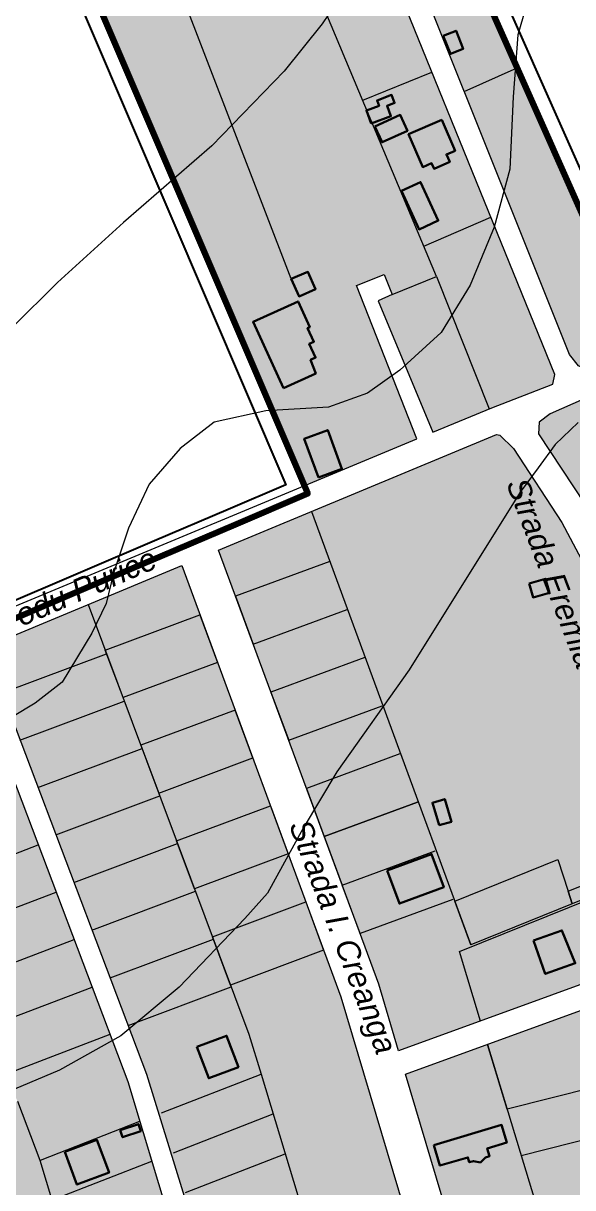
# Model space of a CAD drawing. Header units: metres. Extents: x 783184 to 1587399, y 282652 to 580595.
# Drawn here: x 786883.3 to 787048.6, y 290249.2 to 290599.4 of the extents above; entities that cross this region are included whole.
import ezdxf

# ---------------------------------------------------------------- set-up
doc = ezdxf.new("R2010")
doc.units = ezdxf.units.M
doc.header["$LTSCALE"] = 0.5
for name, color, linetype in [('cladiri', 18, 'CONTINUOUS'), ('curbe  de nivelI', 7, 'CONTINUOUS'), ('denumire strazi', 3, 'CONTINUOUS'), ('Limita intravilan existent', 1, 'CONTINUOUS'), ('Limita intravilan propus', 5, 'CONTINUOUS'), ('locuinte si functiuni complementare', 51, 'CONTINUOUS'), ('strazi', 7, 'CONTINUOUS')]:
    doc.layers.add(name, color=color, linetype=linetype)
doc.layers.add('Limite proprietati', color=7, linetype='CONTINUOUS', lineweight=5)
doc.styles.add('ARIAL_ITALIC', font='ariali.ttf')

msp = doc.modelspace()

# ---------------------------------------------------------------- hatches: boundary and pattern name
at = {"layer": 'cladiri', "lineweight": 30}
h = msp.add_hatch(color=256, dxfattribs=at)
h.paths.add_polyline_path([(786974.87954, 290477.04143), (786967.81027, 290474.43573), (786972.0966, 290462.80688), (786979.16587, 290465.41258)])
h.paths.add_polyline_path([(786969.36196, 290502.95399), (786970.71983, 290503.5778), (786968.81836, 290507.71683), (786969.50171, 290508.03076), (786965.95663, 290515.74752), (786952.45553, 290509.54512), (786961.59675, 290489.64694), (786971.27684, 290494.09397), (786969.75655, 290498.15037), (786971.25293, 290498.83781)])
h.paths.add_polyline_path([(786968.92807, 290524.62481), (786963.90421, 290522.5359), (786966.29473, 290517.21005), (786971.25656, 290519.43718)])
h.paths.add_polyline_path([(786946.12859, 290607.41152), (786941.4702, 290605.45206), (786943.00604, 290601.80076), (786947.66444, 290603.76022)])
h.paths.add_polyline_path([(787009.20972, 290570.29618), (786999.22933, 290565.98394), (787003.48015, 290556.14567), (787006.13665, 290557.29347), (787006.8596, 290555.62025), (787011.5864, 290557.66256), (787010.60361, 290559.93718), (787013.2007, 290561.05931)])
h.paths.add_polyline_path([(787002.82877, 290551.59983), (786997.05743, 290548.9476), (787002.37042, 290537.38638), (787008.14175, 290540.03862)])
h.paths.add_polyline_path([(786996.70885, 290571.82483), (786989.06102, 290568.36913), (786991.21733, 290563.59698), (786998.86517, 290567.05268)])
h.paths.add_polyline_path([(786993.9159, 290571.42564), (786992.7426, 290574.59172), (786994.99833, 290575.42766), (786994.11151, 290577.82068), (786989.73048, 290576.19713), (786990.32878, 290574.58267), (786986.53591, 290573.17709), (786987.99774, 290569.23245)])
for points in [[(787013.47905, 290597.12061), (787009.64858, 290595.61858), (787011.78458, 290590.17137), (787015.61505, 290591.6734)], [(787040.3502, 290432.32627), (787035.4639, 290430.93129), (787036.66349, 290426.72938), (787041.5498, 290428.12436)], [(787010.06732, 290366.0468), (787006.37632, 290364.95663), (787008.37764, 290358.18071), (787012.06864, 290359.27088)], [(787006.12812, 290349.50109), (786992.80516, 290344.57953), (786996.47244, 290334.65198), (787009.7954, 290339.57355)], [(786944.4557, 290294.88825), (786935.57498, 290291.52236), (786939.13922, 290282.11828), (786948.01994, 290285.48417)]]:
    msp.add_hatch(color=256, dxfattribs=at).paths.add_polyline_path(points)
h = msp.add_hatch(color=256, dxfattribs=at)
h.paths.add_polyline_path([(787045.32537, 290326.56311), (787036.74603, 290323.52521), (787040.29637, 290313.49866), (787049.31554, 290316.69229)])
h.paths.add_polyline_path([(787059.39881, 290328.57031), (787050.2529, 290325.68473), (787052.95397, 290317.12361), (787062.09988, 290320.00918)])
h.paths.add_polyline_path([(787053.50121, 290335.33503), (787049.33036, 290333.63034), (787050.52319, 290330.71184), (787054.69405, 290332.41653)])
h.paths.add_polyline_path([(787068.89801, 290341.48017), (787063.66557, 290339.51025), (787064.84045, 290336.38955), (787070.0729, 290338.35948)])
h.paths.add_polyline_path([(787068.47638, 290334.19907), (787062.13897, 290332.24054), (787065.38056, 290321.75137), (787071.71797, 290323.7099)])
h.paths.add_polyline_path([(787080.60823, 290339.45998), (787071.17744, 290336.02781), (787074.88254, 290325.84705), (787084.31333, 290329.27921)])
h.paths.add_polyline_path([(787090.79266, 290343.73487), (787082.75924, 290341.44641), (787085.92308, 290330.34009), (787093.95649, 290332.62856)])
h.paths.add_polyline_path([(787100.40131, 290348.28051), (787093.61856, 290345.67974), (787094.1818, 290344.06886), (787098.65842, 290331.26565), (787102.7115, 290332.6828), (787101.71052, 290335.54561), (787104.86186, 290336.64747)])
h.paths.add_polyline_path([(787093.75325, 290369.95862), (787092.89252, 290369.39363), (787091.35166, 290371.74104), (787087.54238, 290369.24061), (787092.25075, 290362.06765), (787096.92077, 290365.13308)])
h.paths.add_polyline_path([(787064.22701, 290389.70959), (787057.30051, 290387.43158), (787059.88897, 290379.56112), (787066.81547, 290381.83913)])
h = msp.add_hatch(color=256, dxfattribs=at)
h.paths.add_polyline_path([(786905.49608, 290263.58013), (786895.81468, 290259.9831), (786899.46663, 290250.15386), (786909.14804, 290253.75089)])
h.paths.add_polyline_path([(786918.68173, 290266.18612), (786917.9765, 290268.30302), (786912.52426, 290266.48665), (786913.22949, 290264.36975)])
at = {"layer": 'cladiri', "linetype": 'ByBlock', "lineweight": 30}
h = msp.add_hatch(color=0, dxfattribs=at)
h.dxf.hatch_style = 1
h.paths.add_polyline_path([(787006.80049, 290262.00375), (787008.64383, 290255.82276), (787017.02889, 290258.32341), (787018.71764, 290257.20958), (787020.81915, 290256.80427), (787023.37617, 290259.34297), (787022.87978, 290261.00747), (787028.75034, 290262.75823), (787027.16421, 290268.07676)])
at = {"layer": 'locuinte si functiuni complementare', "lineweight": 30}
h = msp.add_hatch(color=256, dxfattribs=at)
h.paths.add_polyline_path([(787047.55964, 290499.81126), (787050.34336, 290496.36117), (787054.57431, 290494.35876), (787165.54887, 290540.27314), (787163.419, 290545.73), (787145.034, 290537.325), (787146.662, 290533.153), (787122.089, 290522.866), (787091.739, 290510.16), (787069.629, 290500.904), (786998.314, 290661.663), (786984.89882, 290656.55143)])
h.paths.add_polyline_path([(786978.06669, 290653.94818), (786976.027, 290653.171), (786950.612, 290643.093), (786924.376, 290632.993), (786898.287, 290622.951), (786967.89108, 290460.3128), (787001.69158, 290474.38591), (786983.51536, 290520.48457), (786991.8585, 290523.80414), (786994.22638, 290517.85291), (786990.07, 290515.88506), (787006.46304, 290476.37255), (787024.19817, 290483.75671), (787042.57554, 290490.83572), (787043.20501, 290493.70946)])
h = msp.add_hatch(color=256, dxfattribs=at)
h.paths.add_polyline_path([(787166.80017, 290537.06726), (787147.33359, 290528.48947), (787159.38825, 290492.20021), (787159.89925, 290492.41728), (787180.76974, 290501.55833), (787179.759, 290503.866)])
h.paths.add_polyline_path([(787147.33359, 290528.48947), (787094.25014, 290505.09868), (787106.73936, 290469.57606), (787122.0924, 290476.35773), (787159.38825, 290492.20021)])
h.paths.add_polyline_path([(787094.25014, 290505.09868), (787041.76516, 290481.9716), (787038.43873, 290479.4233), (787038.23568, 290475.90828), (787055.80226, 290449.34423), (787059.94933, 290448.90821), (787068.97717, 290452.89594), (787106.73936, 290469.57606)])
h = msp.add_hatch(color=256, dxfattribs=at)
h.paths.add_polyline_path([(787133.06143, 290340.13907), (787131.9147, 290341.86226), (787121.13649, 290348.44488), (787110.12277, 290356.80335), (787105.68957, 290362.12238), (787097.8345, 290368.07321), (787083.99462, 290383.70586), (787070.9444, 290404.34165), (787057.89418, 290425.4897), (787045.31498, 290449.21616), (787030.74085, 290471.49974), (787026.6817, 290475.55518), (787025.62814, 290475.68637), (786970.03708, 290452.54059), (787013.1023, 290335.34995), (787044.11796, 290347.89819), (787047.18796, 290338.38819), (787089.00796, 290355.30819), (787090.23796, 290351.49819), (787048.41796, 290334.55819), (787017.92796, 290322.21819), (787013.09796, 290335.34819), (787013.1023, 290335.34995), (786986.15641, 290408.67608), (786957.82172, 290398.22002), (786963.15664, 290383.76303), (786990.24133, 290310.3667), (786996.22105, 290290.31083)])
h.paths.add_polyline_path([(787090.23796, 290351.49819), (787089.00796, 290355.30819), (787047.18796, 290338.38819), (787048.41796, 290334.55819)], flags=16)
h.paths.add_polyline_path([(787044.11796, 290347.89819), (787013.1023, 290335.34995), (787017.92796, 290322.21819), (787048.41796, 290334.55819), (787047.18796, 290338.38819)], flags=16)
h = msp.add_hatch(color=256, dxfattribs=at)
h.paths.add_polyline_path([(786986.15641, 290408.67608), (786980.85142, 290423.1122), (786952.49715, 290412.649), (786957.82172, 290398.22002)])
h.paths.add_polyline_path([(786980.85142, 290423.1122), (786975.55675, 290437.52025), (786947.18298, 290427.04977), (786952.49715, 290412.649)])
h.paths.add_polyline_path([(786970.03708, 290452.54059), (786942.0729, 290440.89748), (786947.18298, 290427.04977), (786975.55675, 290437.52025)])
at = {"layer": 'locuinte si functiuni complementare', "linetype": 'ByBlock', "lineweight": 5}
for points in [[(786930.98601, 290436.28136), (786871.79918, 290411.63844), (786920.43711, 290283.33956), (786962.91405, 290145.752), (787022.32378, 290160.76421), (786978.85092, 290306.57131)], [(786888.37227, 290257.44957), (786881.5631, 290275.17277), (786860.45253, 290266.85303), (786867.44151, 290249.19992), (786902.93832, 290130.59678), (786924.88371, 290136.14214)]]:
    msp.add_hatch(color=51, dxfattribs=at).paths.add_polyline_path(points)
h = msp.add_hatch(color=51, dxfattribs=at)
h.paths.add_polyline_path([(786866.25725, 290409.33101), (786835.01733, 290396.32402), (786840.26093, 290382.67575), (786871.82511, 290394.6319)])
h.paths.add_polyline_path([(786871.82511, 290394.6319), (786840.26093, 290382.67575), (786840.93126, 290380.93099), (786845.67636, 290368.58024), (786877.11717, 290380.66087)])
h.paths.add_polyline_path([(786877.11717, 290380.66087), (786845.67636, 290368.58024), (786846.73043, 290365.83667), (786851.10255, 290354.45674), (786882.4767, 290366.51175)])
h.paths.add_polyline_path([(786887.85039, 290352.32523), (786882.4767, 290366.51175), (786851.10255, 290354.45674), (786852.5296, 290350.74235), (786856.54308, 290340.2959)])
h.paths.add_polyline_path([(786887.85039, 290352.32523), (786856.54308, 290340.2959), (786858.32877, 290335.64803), (786861.99079, 290326.11638), (786893.23117, 290338.12)])
h.paths.add_polyline_path([(786893.23117, 290338.12), (786861.99079, 290326.11638), (786864.12795, 290320.55371), (786867.45284, 290311.89953), (786898.62612, 290323.87736)])
h.paths.add_polyline_path([(786898.62612, 290323.87736), (786867.45284, 290311.89953), (786869.92712, 290305.45938), (786872.92206, 290297.66402), (786904.08426, 290309.46791)])
h.paths.add_polyline_path([(786904.08426, 290309.46791), (786872.92206, 290297.66402), (786875.72629, 290290.36506), (786878.40205, 290283.40048), (786909.44081, 290295.32663)])
h.paths.add_polyline_path([(786914.86412, 290281.00912), (786909.44081, 290295.32663), (786878.40205, 290283.40048), (786881.5631, 290275.17277), (786888.37227, 290257.44957), (786918.42953, 290269.16538)])
h.paths.add_polyline_path([(786922.03514, 290257.18808), (786918.42953, 290269.16538), (786888.37227, 290257.44957), (786891.97725, 290245.4722)])
h.paths.add_polyline_path([(786922.03514, 290257.18808), (786891.97725, 290245.4722), (786895.58014, 290233.50178), (786925.63829, 290245.21898)])
h.paths.add_polyline_path([(786925.63829, 290245.21898), (786895.58014, 290233.50178), (786899.18002, 290221.54137), (786929.23917, 290233.25739)])
h.paths.add_polyline_path([(786929.23917, 290233.25739), (786899.18002, 290221.54137), (786902.77753, 290209.58882), (786932.83731, 290221.30491)])
h.paths.add_polyline_path([(786932.83731, 290221.30491), (786902.77753, 290209.58882), (786906.37278, 290197.64377), (786936.43299, 290209.36063)])
h.paths.add_polyline_path([(786936.43299, 290209.36063), (786906.37278, 290197.64377), (786909.96573, 290185.70638), (786940.02656, 290197.42331)])
h.paths.add_polyline_path([(786940.02657, 290197.42329), (786909.96574, 290185.70635), (786913.55605, 290173.77772), (786943.61751, 290185.49473)])
h.paths.add_polyline_path([(786943.61751, 290185.49473), (786913.55605, 290173.77772), (786917.14388, 290161.85731), (786947.20587, 290173.57474)])
h.paths.add_polyline_path([(786947.20587, 290173.57474), (786917.14388, 290161.85731), (786920.72974, 290149.9435), (786950.79225, 290161.66135)])
h.paths.add_polyline_path([(786950.79225, 290161.66135), (786920.72974, 290149.9435), (786924.88371, 290136.14214), (786956.0999, 290144.03014)])
at = {"layer": 'locuinte si functiuni complementare', "lineweight": 30}
msp.add_hatch(color=256, dxfattribs=at).paths.add_polyline_path([(787055.63516, 290279.5355), (787061.37146, 290281.27271), (787090.06667, 290186.52096), (787090.50408, 290186.66286), (787131.55079, 290196.83253), (787141.27773, 290198.13656), (787151.93335, 290200.89515), (787154.09454, 290202.17582), (787152.62462, 290215.10484), (787147.61969, 290228.15823), (787142.57853, 290241.30609), (787137.46076, 290254.64782), (787132.22878, 290268.29634), (787126.93386, 290282.10904), (787110.77649, 290324.25829), (786998.30976, 290283.30533), (787033.59453, 290164.96093), (787034.35966, 290165.27636), (787055.32731, 290175.2508), (787084.36099, 290184.66992)])

# ---------------------------------------------------------------- linework, layer by layer
at = {"layer": 'cladiri', "lineweight": 30}
for points in [[(787009.64858, 290595.61858), (787011.78458, 290590.17137), (787015.61505, 290591.6734), (787013.47905, 290597.12061), (787009.64858, 290595.61858)], [(786987.99774, 290569.23245), (786993.9159, 290571.42564), (786992.7426, 290574.59172), (786994.99833, 290575.42766), (786994.11151, 290577.82068), (786989.73048, 290576.19713), (786990.32878, 290574.58267), (786986.53591, 290573.17709), (786987.99774, 290569.23245)], [(786989.06102, 290568.36913), (786996.70885, 290571.82483), (786998.86517, 290567.05268), (786991.21733, 290563.59698), (786989.06102, 290568.36913)], [(787009.20972, 290570.29618), (787013.2007, 290561.05931), (787010.60361, 290559.93718), (787011.5864, 290557.66256), (787006.8596, 290555.62025), (787006.13665, 290557.29347), (787003.48015, 290556.14567), (786999.22933, 290565.98394), (787009.20972, 290570.29618)], [(786997.05743, 290548.9476), (787002.37042, 290537.38638), (787008.14175, 290540.03862), (787002.82877, 290551.59983), (786997.05743, 290548.9476)], [(786963.90421, 290522.5359), (786966.29473, 290517.21005), (786971.25656, 290519.43718), (786968.92807, 290524.62481), (786963.90421, 290522.5359)], [(786961.59675, 290489.64694), (786952.45553, 290509.54512), (786965.95663, 290515.74752), (786969.50171, 290508.03076), (786968.81836, 290507.71683), (786970.71983, 290503.5778), (786969.36196, 290502.95399), (786971.25293, 290498.83781), (786969.75655, 290498.15037), (786971.27684, 290494.09397), (786961.59675, 290489.64694)], [(786972.0966, 290462.80688), (786967.81027, 290474.43573), (786974.87954, 290477.04143), (786979.16587, 290465.41258), (786972.0966, 290462.80688)], [(787035.4639, 290430.93129), (787040.3502, 290432.32627), (787041.5498, 290428.12436), (787036.66349, 290426.72938), (787035.4639, 290430.93129)], [(787008.37764, 290358.18071), (787006.37632, 290364.95663), (787010.06732, 290366.0468), (787012.06864, 290359.27088), (787008.37764, 290358.18071)], [(786992.80516, 290344.57953), (787006.12812, 290349.50109), (787009.7954, 290339.57355), (786996.47244, 290334.65198), (786992.80516, 290344.57953)], [(787036.74603, 290323.52521), (787040.29637, 290313.49866), (787049.31554, 290316.69229), (787045.32537, 290326.56311), (787036.74603, 290323.52521)], [(786935.57498, 290291.52236), (786944.4557, 290294.88825), (786948.01994, 290285.48417), (786939.13922, 290282.11828), (786935.57498, 290291.52236)], [(786912.52426, 290266.48665), (786917.9765, 290268.30302), (786918.68173, 290266.18612), (786913.22949, 290264.36975), (786912.52426, 290266.48665)], [(786895.81468, 290259.9831), (786905.49608, 290263.58013), (786909.14804, 290253.75089), (786899.46663, 290250.15386), (786895.81468, 290259.9831)]]:
    msp.add_lwpolyline(points, dxfattribs=at)
at = {"layer": 'cladiri', "color": 0, "linetype": 'ByBlock', "lineweight": 30}
msp.add_lwpolyline([(787006.80049, 290262.00375), (787027.16421, 290268.07676), (787028.75034, 290262.75823), (787022.87978, 290261.00747), (787023.57368, 290258.68072), (787022.33795, 290258.31219), (787020.81915, 290256.80427), (787018.71764, 290257.20958), (787017.47186, 290256.83806), (787017.02889, 290258.32341), (787008.64383, 290255.82276), (787006.80049, 290262.00375)], dxfattribs=at)
at = {"layer": 'curbe  de nivelI', "color": 21, "lineweight": 5}
for points in [[(787037.55574, 290614.99448), (787032.07895, 290595.93721), (787030.65906, 290577.28547), (787029.6478, 290555.45448), (787024.98243, 290538.01913), (787017.68004, 290520.58381), (787008.95777, 290506.39224), (786996.5843, 290495.03901), (786986.84779, 290488.14595), (786975.08286, 290483.8885), (786956.32382, 290482.82601), (786940.70481, 290479.3795), (786930.56265, 290471.47278), (786921.23185, 290460.72772), (786914.9437, 290447.54985), (786910.48109, 290433.96649), (786908.22323, 290424.90822), (786903.96351, 290415.98779), (786895.03835, 290401.18801), (786886.92461, 290394.9032), (786872.72555, 290386.38827)], [(786982.76201, 290613.37956), (786973.1839, 290599.1973), (786961.83211, 290585.01501), (786940.0883, 290562.53852), (786913.48249, 290539.49231), (786893.61679, 290521.40988), (786880.13649, 290507.93673)], [(787050.22999, 290479.31379), (787043.29823, 290472.66282), (787038.12253, 290465.64235), (787032.71041, 290458.39041), (786999.34559, 290404.90554), (786977.60678, 290374.27663), (786967.52876, 290357.28588), (786956.74293, 290337.79296), (786949.94635, 290330.11392), (786930.25592, 290309.49368), (786912.67351, 290294.874), (786894.20454, 290284.53687), (786867.11454, 290273.13826)]]:
    msp.add_lwpolyline(points, dxfattribs=at)
at = {"layer": 'Limita intravilan existent', "color": 0, "lineweight": 50}
for points in [[(787341.985, 290627.369), (787345.775, 290579.767), (787179.759, 290503.866), (787163.419, 290545.73), (787145.034, 290537.325), (787146.662, 290533.153), (787122.089, 290522.866), (787091.739, 290510.16), (787069.629, 290500.904), (787069.629, 290500.904), (787069.629, 290500.904), (787069.629, 290500.904), (787069.629, 290500.904), (786998.314, 290661.663)], [(786898.287, 290622.951), (786968.904, 290457.946), (786946.921, 290448.565), (786924.809, 290439.129), (786902.515, 290429.647), (786877.321, 290418.896)]]:
    msp.add_lwpolyline(points, dxfattribs=at)
at = {"layer": 'Limita intravilan propus', "color": 0, "lineweight": 25}
for points in [[(787337.00082, 290626.97157), (787340.51299, 290582.85904), (787182.4927, 290510.6136), (787166.15274, 290552.4775), (787138.65879, 290539.9082), (787140.2303, 290535.88095), (787120.15821, 290527.47816), (787089.80814, 290514.77213), (787072.21421, 290507.40671), (787000.96258, 290668.02285)], [(787337.00082, 290626.97157), (787340.51299, 290582.85904), (787182.4927, 290510.6136), (787166.15274, 290552.4775), (787138.65879, 290539.9082), (787140.2303, 290535.88095), (787120.15821, 290527.47816), (787089.80814, 290514.77213), (787072.21421, 290507.40671), (787000.96258, 290668.02285)], [(786891.64895, 290625.75353), (786962.33797, 290460.58025), (786944.95853, 290453.16377), (786922.8493, 290443.72895), (786900.55531, 290434.24696), (786875.35857, 290423.49479)], [(786891.64895, 290625.75353), (786962.33797, 290460.58025), (786944.95853, 290453.16377), (786922.8493, 290443.72895), (786900.55531, 290434.24696), (786875.35857, 290423.49479)]]:
    msp.add_lwpolyline(points, dxfattribs=at)
at = {"layer": 'Limita intravilan propus', "color": 0, "lineweight": 50}
for points in [[(787341.985, 290627.369), (787345.775, 290579.767), (787179.759, 290503.866), (787163.419, 290545.73), (787145.034, 290537.325), (787146.662, 290533.153), (787122.089, 290522.866), (787091.739, 290510.16), (787069.629, 290500.904), (786998.314, 290661.663)], [(786898.287, 290622.951), (786968.904, 290457.946), (786946.921, 290448.565), (786924.809, 290439.129), (786902.515, 290429.647), (786877.321, 290418.896)]]:
    msp.add_lwpolyline(points, dxfattribs=at)
at = {"layer": 'Limita intravilan propus', "color": 1, "lineweight": 211}
for points in [[(787341.985, 290627.369), (787345.775, 290579.767), (787179.759, 290503.866), (787163.419, 290545.73), (787145.034, 290537.325), (787146.662, 290533.153), (787122.089, 290522.866), (787091.739, 290510.16), (787069.629, 290500.904), (786998.314, 290661.663)], [(787341.985, 290627.369), (787345.775, 290579.767), (787179.759, 290503.866), (787163.419, 290545.73), (787145.034, 290537.325), (787146.662, 290533.153), (787122.089, 290522.866), (787091.739, 290510.16), (787069.629, 290500.904), (786998.314, 290661.663)], [(786898.287, 290622.951), (786968.904, 290457.946), (786946.921, 290448.565), (786924.809, 290439.129), (786902.515, 290429.647), (786877.321, 290418.896)], [(786898.287, 290622.951), (786968.904, 290457.946), (786946.921, 290448.565), (786924.809, 290439.129), (786902.515, 290429.647), (786877.321, 290418.896)]]:
    msp.add_lwpolyline(points, dxfattribs=at)
at = {"layer": 'Limite proprietati', "color": 0, "linetype": 'ByBlock', "lineweight": 5}
for p, q in [((786876.96664, 290398.00753), (786908.40337, 290409.76924)), ((786882.35481, 290383.79443), (786913.72937, 290395.52954)), ((786887.75007, 290369.56263), (786919.06137, 290381.27409)), ((786893.15241, 290355.31213), (786924.40039, 290366.9999)), ((786856.54503, 290340.29664), (786887.86582, 290352.33116)), ((786898.57248, 290341.01487), (786929.75757, 290352.6782)), ((786861.99321, 290326.11731), (786893.23117, 290338.12)), ((786904.00319, 290326.68956), (786935.12396, 290338.32975)), ((786867.45284, 290311.89953), (786898.62612, 290323.87736)), ((786909.44098, 290312.34555), (786940.49775, 290323.9618)), ((786872.92544, 290297.66531), (786904.08426, 290309.46791)), ((786914.89296, 290297.96414), (786945.88607, 290309.55658)), ((786878.4059, 290283.40196), (786909.44081, 290295.32663))]:
    msp.add_line(p, q, dxfattribs=at)
at = {"layer": 'Limite proprietati', "color": 0, "lineweight": 5}
msp.add_line((787033.08767, 290258.90016), (787059.83731, 290265.65809), dxfattribs=at)
at = {"layer": 'Limite proprietati', "lineweight": 5}
for points in [[(787007.64451, 290523.19172), (786957.00111, 290644.08332)], [(786963.90421, 290522.5359), (786921.77341, 290631.99123)], [(786985.41991, 290576.2444), (787006.21718, 290584.69866)], [(787015.9558, 290578.86531), (787031.90545, 290585.9408)], [(787003.81457, 290532.33422), (787023.95987, 290541.05207)], [(786994.22638, 290517.85291), (787007.64451, 290523.19172), (787023.4576, 290483.44837)]]:
    msp.add_lwpolyline(points, dxfattribs=at)
at = {"layer": 'Limite proprietati', "color": 0, "linetype": 'ByBlock', "lineweight": 5}
for points in [[(786970.03796, 290452.53819), (787017.92796, 290322.21819)], [(786902.86796, 290424.56819), (786951.20796, 290295.32819), (786954.83416, 290283.35226), (786994.11129, 290153.63522)], [(787022.97211, 290292.28573), (787054.09785, 290189.52168), (787058.69471, 290176.34325)], [(786881.5631, 290275.17277), (786888.37227, 290257.44957), (786924.88371, 290136.14214)]]:
    msp.add_lwpolyline(points, dxfattribs=at)
at = {"layer": 'Limite proprietati', "color": 0, "lineweight": 5}
for points in [[(786975.51165, 290437.50361), (786947.18298, 290427.04977), (786952.49715, 290412.649), (786980.78039, 290423.08599)], [(786986.03956, 290408.63296), (786957.82172, 290398.22002), (786963.15664, 290383.76303), (786991.29657, 290394.14722)], [(786996.5887, 290379.64233), (786968.50198, 290369.27778), (786973.85768, 290354.76448), (787001.87865, 290365.10473), (787001.87864, 290365.10476)], [(787001.87118, 290365.10197), (787001.87116, 290365.10201), (786973.85768, 290354.76448), (786979.22377, 290340.22298), (787007.17886, 290350.53894)], [(787012.50392, 290335.89704), (786984.61757, 290325.60644), (786979.22377, 290340.22299), (787007.17886, 290350.53894)], [(786924.95853, 290271.70847), (786954.83416, 290283.35226)], [(786888.55208, 290257.51966), (786918.42971, 290269.16545)], [(786928.56606, 290259.72913), (786958.46169, 290271.38093)], [(786932.17059, 290247.75979), (786962.08521, 290259.4186)], [(786892.13661, 290245.53431), (786922.03523, 290257.18812)]]:
    msp.add_lwpolyline(points, dxfattribs=at)
for points in [[(786907.99235, 290410.86782), (786936.43273, 290421.51961), (786941.72383, 290407.18136), (786913.34319, 290396.56607)], [(786918.70189, 290382.23518), (786924.07313, 290367.87695), (786952.32803, 290378.44521), (786947.0208, 290392.82738)], [(786929.45387, 290353.49025), (786957.63518, 290364.03098), (786962.97613, 290349.59012), (786934.85202, 290339.05682)], [(786940.25387, 290324.6138), (786968.29961, 290335.11793), (786973.65499, 290320.5986), (786945.67561, 290310.11929)]]:
    msp.add_lwpolyline(points, close=True, dxfattribs=at)
at = {"layer": 'Limite proprietati', "color": 7, "linetype": 'Continuous', "ltscale": 0.5}
for points in [[(787020.8523, 290299.27991), (787014.49266, 290320.27316), (787080.71027, 290346.88848), (787098.95496, 290355.08124), (787108.16102, 290331.07198)], [(787110.774, 290324.25739), (787121.52864, 290296.20947), (787028.88425, 290272.76633), (787022.9712, 290292.2854)]]:
    msp.add_lwpolyline(points, dxfattribs=at)
at = {"layer": 'Limite proprietati', "color": 0, "linetype": 'Continuous', "lineweight": 5}
for points in [[(787047.18796, 290338.38819), (787089.00796, 290355.30819), (787090.23796, 290351.49819), (787048.41796, 290334.55819)], [(787013.09796, 290335.34819), (787044.11796, 290347.89819), (787047.18796, 290338.38819), (787048.41796, 290334.55819), (787017.92796, 290322.21819)]]:
    msp.add_lwpolyline(points, close=True, dxfattribs=at)
at = {"layer": 'strazi', "lineweight": 20}
msp.add_lwpolyline([(787165.54887, 290540.27314), (787054.57431, 290494.35876), (787050.34336, 290496.36117), (787047.55964, 290499.81126), (786984.35196, 290657.91936)], dxfattribs=at)
at = {"layer": 'strazi', "color": 0, "linetype": 'ByBlock', "lineweight": 20}
for points in [[(786759.98785, 290373.75061), (787001.69158, 290474.38591), (786983.51536, 290520.48457), (786991.8585, 290523.80414), (786994.22638, 290517.85291), (786990.07, 290515.88506), (787006.46304, 290476.37255), (787024.19817, 290483.75671), (787042.57554, 290490.83572), (787043.20501, 290493.70946), (786977.30776, 290655.81515)], [(786996.22105, 290290.31083), (786990.24133, 290310.3667), (786942.07421, 290440.89392)], [(786871.79918, 290411.63844), (786930.98601, 290436.28136)], [(786930.98749, 290436.27734), (786978.85092, 290306.57131), (787022.32378, 290160.76421), (786962.91405, 290145.752)], [(786956.0999, 290144.03014), (786914.86412, 290281.00912), (786866.25725, 290409.33101)], [(786871.79918, 290411.63844), (786920.43711, 290283.33956), (786962.91405, 290145.752)]]:
    msp.add_lwpolyline(points, dxfattribs=at)
at = {"layer": 'strazi', "color": 0, "lineweight": 20}
for points in [[(787166.80017, 290537.06726), (787041.76516, 290481.9716), (787038.43873, 290479.4233), (787038.23568, 290475.90828), (787055.80226, 290449.34423), (787059.94933, 290448.90821), (787068.97717, 290452.89594), (787122.0924, 290476.35773), (787159.89925, 290492.41728), (787269.17754, 290540.28001), (787342.03435, 290576.43746), (787348.73956, 290580.64658), (787354.29491, 290582.94324)], [(786942.0729, 290440.89748), (787025.62814, 290475.68637), (787026.6817, 290475.55518), (787030.74085, 290471.49974), (787045.31498, 290449.21616), (787057.89418, 290425.4897), (787070.9444, 290404.34165), (787083.99462, 290383.70586), (787097.8345, 290368.07321), (787105.68957, 290362.12238), (787110.12277, 290356.80335), (787121.13649, 290348.44488), (787131.9147, 290341.86226), (787133.06143, 290340.13907), (786996.22105, 290290.31083)], [(787033.60721, 290164.91841), (786998.30976, 290283.30533), (787136.93593, 290333.78383), (787136.41717, 290326.75041), (787133.53559, 290315.88183), (787130.65401, 290309.33336), (787129.86435, 290302.13602), (787130.97265, 290294.63132), (787131.45753, 290286.63997), (787134.17286, 290273.68817), (787139.78362, 290254.59772), (787152.25199, 290227.43054)]]:
    msp.add_lwpolyline(points, dxfattribs=at)

# ---------------------------------------------------------------- texts
at = {"layer": 'denumire strazi', "color": 0, "lineweight": 30, "style": 'ARIAL_ITALIC'}
for s, rotation, p in [('Strada Eremia Movila', 290.8930152, (787028.50885, 290460.95198)), ('Strada Aprodu Purice', 23.4700777, (786841.50896, 290399.93885)), ('Strada I. Creanga', 290.8930152, (786963.18098, 290358.24227))]:
    msp.add_text(s, height=6.75, rotation=rotation, dxfattribs=at).set_placement(p)

doc.saveas('drawing.dxf')
